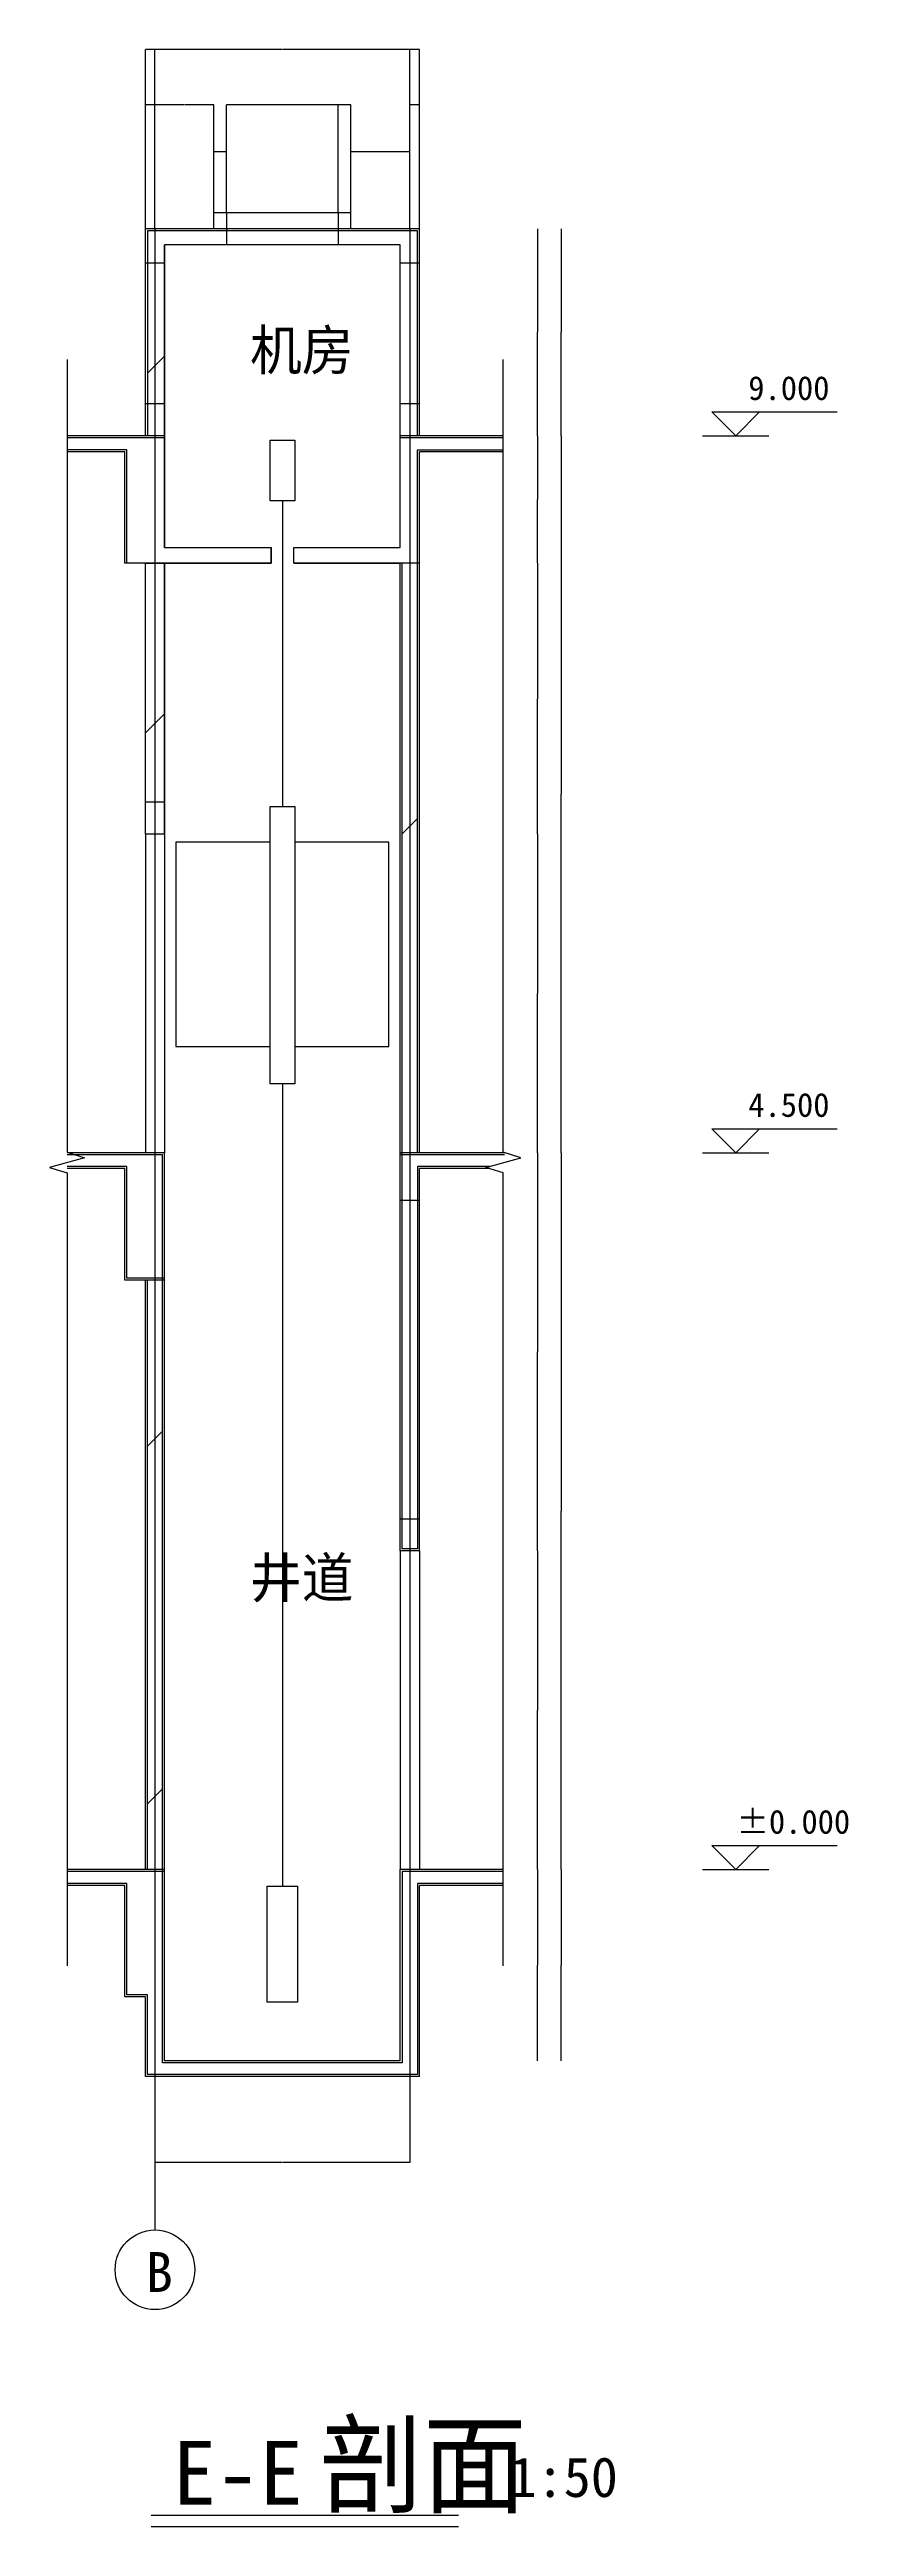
# Model space of a CAD drawing. Header units: metres. Extents: x 3372 to 8388, y -550 to 14999.
import ezdxf

# ---------------------------------------------------------------- set-up
doc = ezdxf.new("R2010")
doc.units = ezdxf.units.M
for name, color, linetype in [('LM', 141, 'Continuous'), ('PUB_DIM', 3, 'Continuous'), ('PUB_TEXT', 7, 'Continuous'), ('PUB_WALL', 7, 'Continuous'), ('S_DOTE', 1, 'Continuous'), ('S_OTHER', 7, 'Continuous'), ('S_WALL', 7, 'Continuous')]:
    doc.layers.add(name, color=color, linetype=linetype)
doc.dimstyles.get("Standard").update_dxf_attribs({"dimtxt": 2.5, "dimasz": 2.5, "dimexe": 1.25, "dimexo": 0.625, "dimtad": 1, "dimcen": 2.5, "dimazin": 3, "dimtfac": 1, "dimtmove": 0, "dimatfit": 3})

# ---------------------------------------------------------------- blocks, each defined once
blk = doc.blocks.new('*D1')
for p, q in [((6434.7, 3574.12), (6434.7, 2974.12)), ((6434.45, 2974.12), (6434.2, 2974.12)), ((6434.7, 2374.12), (6434.7, 2974.12)), ((6434.7, 2974.12), (6434.7, 2974.12)), ((6434.95, 2974.12), (6435.2, 2974.12))]:
    blk.add_line(p, q)
at = {"layer": 'Defpoints'}
for p in [(6434.7, 3574.12), (6434.7, 2974.12), (6434.7, 2374.12)]:
    blk.add_point(p, dxfattribs=at)
at = {"layer": 'PUB_DIM', "insert": (6434.7, 2975.245), "char_height": 1, "attachment_point": 5}
blk.add_mtext('0', dxfattribs=at)
blk = doc.blocks.new('*D2')
for p, q in [((6434.7, 5574.12), (6434.7, 4574.12)), ((6434.45, 4574.12), (6434.2, 4574.12)), ((6434.7, 3574.12), (6434.7, 4574.12)), ((6434.7, 4574.12), (6434.7, 4574.12)), ((6434.95, 4574.12), (6435.2, 4574.12))]:
    blk.add_line(p, q)
at = {"layer": 'Defpoints'}
for p in [(6434.7, 5574.12), (6434.7, 4574.12), (6434.7, 3574.12)]:
    blk.add_point(p, dxfattribs=at)
at = {"layer": 'PUB_DIM', "insert": (6434.7, 4575.245), "char_height": 1, "attachment_point": 5}
blk.add_mtext('0', dxfattribs=at)
blk = doc.blocks.new('*D3')
for p, q in [((6434.7, 10074.12), (6434.7, 9074.12)), ((6434.45, 9074.12), (6434.2, 9074.12)), ((6434.7, 8074.12), (6434.7, 9074.12)), ((6434.7, 9074.12), (6434.7, 9074.12)), ((6434.95, 9074.12), (6435.2, 9074.12))]:
    blk.add_line(p, q)
at = {"layer": 'Defpoints'}
for p in [(6434.7, 10074.12), (6434.7, 9074.12), (6434.7, 8074.12)]:
    blk.add_point(p, dxfattribs=at)
at = {"layer": 'PUB_DIM', "insert": (6434.7, 9075.245), "char_height": 1, "attachment_point": 5}
blk.add_mtext('0', dxfattribs=at)
blk = doc.blocks.new('*D4')
for p, q in [((6434.7, 12574.12), (6434.7, 12174.12)), ((6434.45, 12174.12), (6434.2, 12174.12)), ((6434.7, 11774.12), (6434.7, 12174.12)), ((6434.7, 12174.12), (6434.7, 12174.12)), ((6434.95, 12174.12), (6435.2, 12174.12))]:
    blk.add_line(p, q)
at = {"layer": 'Defpoints'}
for p in [(6434.7, 12574.12), (6434.7, 12174.12), (6434.7, 11774.12)]:
    blk.add_point(p, dxfattribs=at)
at = {"layer": 'PUB_DIM', "insert": (6434.7, 12175.245), "char_height": 1, "attachment_point": 5}
blk.add_mtext('0', dxfattribs=at)
blk = doc.blocks.new('*D5')
for p, q in [((4034.05, 2084.38), (4034.05, 1734.42)), ((5634.05, 2084.38), (5634.05, 1734.42)), ((4832.05, 1734.42), (4033.8, 1734.42)), ((5634.3, 1734.42), (4836.05, 1734.42))]:
    blk.add_line(p, q)
at = {"layer": 'Defpoints'}
for p in [(4034.05, 2084.38), (5634.05, 2084.38), (5634.05, 1734.42)]:
    blk.add_point(p, dxfattribs=at)
at = {"layer": 'PUB_DIM', "insert": (4834.05, 1734.42), "char_height": 1, "attachment_point": 5}
blk.add_mtext('1600', dxfattribs=at)
blk = doc.blocks.new('*D6')
for p, q in [((6584.7, 3574.12), (6584.7, 2974.12)), ((6584.45, 2974.12), (6584.2, 2974.12)), ((6584.7, 2374.12), (6584.7, 2974.12)), ((6584.7, 2974.12), (6584.7, 2974.12)), ((6584.95, 2974.12), (6585.2, 2974.12))]:
    blk.add_line(p, q)
at = {"layer": 'Defpoints'}
for p in [(6584.7, 3574.12), (6584.7, 2974.12), (6584.7, 2374.12)]:
    blk.add_point(p, dxfattribs=at)
at = {"layer": 'PUB_DIM', "insert": (6584.7, 2975.245), "char_height": 1, "attachment_point": 5}
blk.add_mtext('0', dxfattribs=at)
blk = doc.blocks.new('*D7')
for p, q in [((6584.7, 8074.12), (6584.7, 5824.12)), ((6584.45, 5824.12), (6584.2, 5824.12)), ((6584.7, 3574.12), (6584.7, 5824.12)), ((6584.7, 5824.12), (6584.7, 5824.12)), ((6584.95, 5824.12), (6585.2, 5824.12))]:
    blk.add_line(p, q)
at = {"layer": 'Defpoints'}
for p in [(6584.7, 8074.12), (6584.7, 5824.12), (6584.7, 3574.12)]:
    blk.add_point(p, dxfattribs=at)
at = {"layer": 'PUB_DIM', "insert": (6584.7, 5825.245), "char_height": 1, "attachment_point": 5}
blk.add_mtext('0', dxfattribs=at)
blk = doc.blocks.new('*D8')
for p, q in [((6584.7, 12574.12), (6584.7, 10324.12)), ((6584.45, 10324.12), (6584.2, 10324.12)), ((6584.7, 8074.12), (6584.7, 10324.12)), ((6584.7, 10324.12), (6584.7, 10324.12)), ((6584.95, 10324.12), (6585.2, 10324.12))]:
    blk.add_line(p, q)
at = {"layer": 'Defpoints'}
for p in [(6584.7, 12574.12), (6584.7, 10324.12), (6584.7, 8074.12)]:
    blk.add_point(p, dxfattribs=at)
at = {"layer": 'PUB_DIM', "insert": (6584.7, 10325.245), "char_height": 1, "attachment_point": 5}
blk.add_mtext('0', dxfattribs=at)
blk = doc.blocks.new('*D9')
for p, q in [((6584.7, 13874.12), (6584.7, 13224.12)), ((6584.45, 13224.12), (6584.2, 13224.12)), ((6584.7, 12574.12), (6584.7, 13224.12)), ((6584.7, 13224.12), (6584.7, 13224.12)), ((6584.95, 13224.12), (6585.2, 13224.12))]:
    blk.add_line(p, q)
at = {"layer": 'Defpoints'}
for p in [(6584.7, 13874.12), (6584.7, 13224.12), (6584.7, 12574.12)]:
    blk.add_point(p, dxfattribs=at)
at = {"layer": 'PUB_DIM', "insert": (6584.7, 13225.245), "char_height": 1, "attachment_point": 5}
blk.add_mtext('0', dxfattribs=at)
blk = doc.blocks.new('*D10')
for p, q in [((5663.06, 14651.02), (5633.81, 14651.02)), ((5634.06, 13974.12), (5634.06, 14651.02)), ((5694.31, 14651.02), (5665.06, 14651.02)), ((5694.06, 13974.12), (5694.06, 14651.02))]:
    blk.add_line(p, q)
at = {"layer": 'Defpoints'}
for p in [(5694.06, 14651.02), (5634.06, 13974.12), (5694.06, 13974.12)]:
    blk.add_point(p, dxfattribs=at)
at = {"layer": 'PUB_DIM', "insert": (5664.06, 14651.02), "char_height": 1, "attachment_point": 5}
blk.add_mtext('60', dxfattribs=at)
blk = doc.blocks.new('*D11')
for p, q in [((5447.56, 14357.02), (5263.81, 14357.02)), ((5264.06, 13974.12), (5264.06, 14357.02)), ((5634.31, 14357.02), (5450.56, 14357.02)), ((5634.06, 13974.12), (5634.06, 14357.02))]:
    blk.add_line(p, q)
at = {"layer": 'Defpoints'}
for p in [(5634.06, 14357.02), (5264.06, 13974.12), (5634.06, 13974.12)]:
    blk.add_point(p, dxfattribs=at)
at = {"layer": 'PUB_DIM', "insert": (5449.06, 14357.02), "char_height": 1, "attachment_point": 5}
blk.add_mtext('370', dxfattribs=at)
blk = doc.blocks.new('*D12')
for p, q in [((5223.06, 14651.02), (5183.81, 14651.02)), ((5184.06, 13974.12), (5184.06, 14651.02)), ((5264.31, 14651.02), (5225.06, 14651.02)), ((5264.06, 13974.12), (5264.06, 14651.02))]:
    blk.add_line(p, q)
at = {"layer": 'Defpoints'}
for p in [(5264.06, 14651.02), (5184.06, 13974.12), (5264.06, 13974.12)]:
    blk.add_point(p, dxfattribs=at)
at = {"layer": 'PUB_DIM', "insert": (5224.06, 14651.02), "char_height": 1, "attachment_point": 5}
blk.add_mtext('80', dxfattribs=at)
blk = doc.blocks.new('*D13')
for p, q in [((4832.56, 14651.02), (4483.81, 14651.02)), ((4484.06, 13974.12), (4484.06, 14651.02)), ((5184.31, 14651.02), (4835.56, 14651.02)), ((5184.06, 13974.12), (5184.06, 14651.02))]:
    blk.add_line(p, q)
at = {"layer": 'Defpoints'}
for p in [(5184.06, 14651.02), (4484.06, 13974.12), (5184.06, 13974.12)]:
    blk.add_point(p, dxfattribs=at)
at = {"layer": 'PUB_DIM', "insert": (4834.06, 14651.02), "char_height": 1, "attachment_point": 5}
blk.add_mtext('700', dxfattribs=at)
blk = doc.blocks.new('*D14')
for p, q in [((4443.06, 14357.02), (4403.81, 14357.02)), ((4404.06, 13974.12), (4404.06, 14357.02)), ((4484.31, 14357.02), (4445.06, 14357.02)), ((4484.06, 13974.12), (4484.06, 14357.02))]:
    blk.add_line(p, q)
at = {"layer": 'Defpoints'}
for p in [(4484.06, 14357.02), (4404.06, 13974.12), (4484.06, 13974.12)]:
    blk.add_point(p, dxfattribs=at)
at = {"layer": 'PUB_DIM', "insert": (4444.06, 14357.02), "char_height": 1, "attachment_point": 5}
blk.add_mtext('80', dxfattribs=at)
blk = doc.blocks.new('*D15')
for p, q in [((4217.56, 14651.02), (4033.81, 14651.02)), ((4034.06, 13974.12), (4034.06, 14651.02)), ((4404.31, 14651.02), (4220.56, 14651.02)), ((4404.06, 13974.12), (4404.06, 14651.02))]:
    blk.add_line(p, q)
at = {"layer": 'Defpoints'}
for p in [(4404.06, 14651.02), (4034.06, 13974.12), (4404.06, 13974.12)]:
    blk.add_point(p, dxfattribs=at)
at = {"layer": 'PUB_DIM', "insert": (4219.06, 14651.02), "char_height": 1, "attachment_point": 5}
blk.add_mtext('370', dxfattribs=at)
blk = doc.blocks.new('*D16')
for p, q in [((4003.06, 14651.02), (3973.81, 14651.02)), ((3974.06, 13974.12), (3974.06, 14651.02)), ((4034.31, 14651.02), (4005.06, 14651.02)), ((4034.06, 13974.12), (4034.06, 14651.02))]:
    blk.add_line(p, q)
at = {"layer": 'Defpoints'}
for p in [(4034.06, 14651.02), (3974.06, 13974.12), (4034.06, 13974.12)]:
    blk.add_point(p, dxfattribs=at)
at = {"layer": 'PUB_DIM', "insert": (4004.06, 14651.02), "char_height": 1, "attachment_point": 5}
blk.add_mtext('60', dxfattribs=at)
blk = doc.blocks.new('*D17')
for p, q in [((5663.05, 14998.5), (5633.8, 14998.5)), ((5634.05, 13874.12), (5634.05, 14998.5)), ((5694.3, 14998.5), (5665.05, 14998.5)), ((5694.05, 13874.12), (5694.05, 14998.5))]:
    blk.add_line(p, q)
at = {"layer": 'Defpoints'}
for p in [(5694.05, 14998.5), (5634.05, 13874.12), (5694.05, 13874.12)]:
    blk.add_point(p, dxfattribs=at)
at = {"layer": 'PUB_DIM', "insert": (5664.05, 14998.5), "char_height": 1, "attachment_point": 5}
blk.add_mtext('60', dxfattribs=at)
blk = doc.blocks.new('*D18')
for p, q in [((4832.05, 14998.5), (4033.8, 14998.5)), ((4034.05, 13874.12), (4034.05, 14998.5)), ((5634.3, 14998.5), (4836.05, 14998.5)), ((5634.05, 13874.12), (5634.05, 14998.5))]:
    blk.add_line(p, q)
at = {"layer": 'Defpoints'}
for p in [(5634.05, 14998.5), (4034.05, 13874.12), (5634.05, 13874.12)]:
    blk.add_point(p, dxfattribs=at)
at = {"layer": 'PUB_DIM', "insert": (4834.05, 14998.5), "char_height": 1, "attachment_point": 5}
blk.add_mtext('1600', dxfattribs=at)
blk = doc.blocks.new('*D19')
for p, q in [((4003.05, 14998.5), (3973.8, 14998.5)), ((3974.05, 13874.12), (3974.05, 14998.5)), ((4034.3, 14998.5), (4005.05, 14998.5)), ((4034.05, 13874.12), (4034.05, 14998.5))]:
    blk.add_line(p, q)
at = {"layer": 'Defpoints'}
for p in [(4034.05, 14998.5), (3974.05, 13874.12), (4034.05, 13874.12)]:
    blk.add_point(p, dxfattribs=at)
at = {"layer": 'PUB_DIM', "insert": (4004.05, 14998.5), "char_height": 1, "attachment_point": 5}
blk.add_mtext('60', dxfattribs=at)
blk = doc.blocks.new('*D20')
for p, q in [((6434.7, 13874.12), (6434.7, 13224.12)), ((6434.45, 13224.12), (6434.2, 13224.12)), ((6434.7, 12574.12), (6434.7, 13224.12)), ((6434.7, 13224.12), (6434.7, 13224.12)), ((6434.95, 13224.12), (6435.2, 13224.12))]:
    blk.add_line(p, q)
at = {"layer": 'Defpoints'}
for p in [(6434.7, 13874.12), (6434.7, 13224.12), (6434.7, 12574.12)]:
    blk.add_point(p, dxfattribs=at)
at = {"layer": 'PUB_DIM', "insert": (6434.7, 13225.245), "char_height": 1, "attachment_point": 5}
blk.add_mtext('0', dxfattribs=at)
blk = doc.blocks.new('*D21')
for p, q in [((6434.7, 11774.12), (6434.7, 10924.12)), ((6434.45, 10924.12), (6434.2, 10924.12)), ((6434.7, 10074.12), (6434.7, 10924.12)), ((6434.7, 10924.12), (6434.7, 10924.12)), ((6434.95, 10924.12), (6435.2, 10924.12))]:
    blk.add_line(p, q)
at = {"layer": 'Defpoints'}
for p in [(6434.7, 11774.12), (6434.7, 10924.12), (6434.7, 10074.12)]:
    blk.add_point(p, dxfattribs=at)
at = {"layer": 'PUB_DIM', "insert": (6434.7, 10925.245), "char_height": 1, "attachment_point": 5}
blk.add_mtext('0', dxfattribs=at)
blk = doc.blocks.new('*D22')
for p, q in [((6434.7, 8074.12), (6434.7, 6824.12)), ((6434.45, 6824.12), (6434.2, 6824.12)), ((6434.7, 5574.12), (6434.7, 6824.12)), ((6434.7, 6824.12), (6434.7, 6824.12)), ((6434.95, 6824.12), (6435.2, 6824.12))]:
    blk.add_line(p, q)
at = {"layer": 'Defpoints'}
for p in [(6434.7, 8074.12), (6434.7, 6824.12), (6434.7, 5574.12)]:
    blk.add_point(p, dxfattribs=at)
at = {"layer": 'PUB_DIM', "insert": (6434.7, 6825.245), "char_height": 1, "attachment_point": 5}
blk.add_mtext('0', dxfattribs=at)

msp = doc.modelspace()

# ---------------------------------------------------------------- hatches: boundary and pattern name
at = {"layer": 'LM'}
h = msp.add_hatch(dxfattribs=at)
h.set_pattern_fill('ANSI31', scale=500)
h.paths.add_polyline_path([(4094.06, 13658.63), (3986.56, 13658.63), (3986.56, 12774.12), (4094.06, 12774.12)])
h.paths.add_polyline_path([(5681.56, 13658.63), (5574.06, 13658.63), (5574.06, 12774.12), (5681.56, 12774.12)])
h = msp.add_hatch(dxfattribs=at)
h.set_pattern_fill('ANSI31', scale=500)
h.paths.add_polyline_path([(5681.56, 11774.12), (5586.56, 11774.12), (5586.56, 8074.12), (5681.56, 8074.12)])
h.paths.add_polyline_path([(4094.06, 11774.12), (3974.06, 11774.12), (3974.06, 10274.12), (4094.06, 10274.12)])
h = msp.add_hatch(dxfattribs=at)
h.set_pattern_fill('ANSI31', scale=500)
h.paths.add_polyline_path([(4081.56, 7274.12), (3986.56, 7274.12), (3986.56, 3574.12), (4081.56, 3574.12)])
h.paths.add_polyline_path([(5681.56, 7774.12), (5586.56, 7774.12), (5586.56, 5774.12), (5681.56, 5774.12)])

# ---------------------------------------------------------------- linework, layer by layer
for p, q in [((5264.06, 13974.12), (4404.06, 13974.12)), ((4404.06, 13874.12), (4404.06, 13974.12)), ((4484.06, 13974.12), (4484.06, 13774.12)), ((5184.06, 13974.12), (5184.06, 13774.12)), ((5264.06, 13874.12), (5264.06, 13974.12)), ((4834.06, 12166.15), (4834.06, 10246.55)), ((3974.06, 10074.12), (3974.06, 8074.12)), ((4094.06, 10074.12), (4094.06, 8074.12)), ((4834.06, 8506.68), (4834.06, 3470.67)), ((5574.06, 5574.12), (5574.06, 3574.12)), ((5694.06, 5574.12), (5694.06, 3574.12))]:
    msp.add_line(p, q, dxfattribs=at)
for points in [[(4757.99, 12547.21), (4911.39, 12547.21), (4911.39, 12166.15), (4757.99, 12166.15)], [(4757.99, 10246.55), (4911.39, 10246.55), (4911.39, 8506.68), (4757.99, 8506.68)], [(4739.36, 3470.67), (4928.75, 3470.67), (4928.75, 2740.67), (4739.36, 2740.67)]]:
    msp.add_lwpolyline(points, close=True, dxfattribs=at)
for points in [[(4757.99, 10024.12), (4165.6, 10024.12), (4165.6, 8739.71), (4757.99, 8739.71)], [(4911.39, 8739.71), (5502.52, 8739.71), (5502.52, 10024.12), (4911.39, 10024.12)], [(4009.56, -479.72), (5938.81, -479.72)], [(4009.56, -479.72), (5938.81, -479.72)], [(4009.56, -549.71), (5938.81, -549.71)], [(4009.56, -549.71), (5938.81, -549.71)]]:
    msp.add_lwpolyline(points, dxfattribs=at)
msp.add_circle((4034.06, 1061.88), 250, dxfattribs=at)
at = {"layer": 'PUB_DIM'}
for p, q in [((7680.37, 12574.12), (7530.37, 12724.12)), ((7530.37, 12724.12), (7830.37, 12724.12)), ((7830.37, 12724.12), (7680.37, 12574.12)), ((7680.37, 12724.12), (8317.51, 12724.12)), ((7471.02, 12574.12), (7888.8, 12574.12)), ((7530.37, 8224.12), (7830.37, 8224.12)), ((7680.37, 8074.12), (7530.37, 8224.12)), ((7680.37, 8224.12), (8317.51, 8224.12)), ((7830.37, 8224.12), (7680.37, 8074.12)), ((7471.02, 8074.12), (7888.8, 8074.12)), ((7680.37, 3574.12), (7530.37, 3724.12)), ((7530.37, 3724.12), (7830.37, 3724.12)), ((7680.37, 3724.12), (8317.51, 3724.12)), ((7830.37, 3724.12), (7680.37, 3574.12)), ((7471.02, 3574.12), (7888.8, 3574.12))]:
    msp.add_line(p, q, dxfattribs=at)
at = {"layer": 'PUB_WALL'}
for points in [[(5681.56, 12574.12), (5681.56, 13861.62), (3986.56, 13861.62), (3986.56, 12574.12)], [(5694.06, 11774.12), (5574.06, 11774.12), (4904.97, 11774.12), (4904.97, 11874.12), (5574.06, 11874.12), (5574.06, 13774.12), (4094.06, 13774.12), (4094.06, 11874.12), (4763.14, 11874.12), (4763.14, 11774.12), (4094.06, 11774.12), (4094.06, 10074.12), (3974.06, 10074.12), (3974.06, 11774.12), (4094.06, 11774.12)], [(4094.06, 13658.63), (3974.06, 13658.63)], [(5694.06, 13658.63), (5574.06, 13658.63)], [(4094.06, 12774.12), (3974.06, 12774.12)], [(5694.06, 12774.12), (5574.06, 12774.12)], [(4094.06, 12561.62), (3481.92, 12561.62)], [(3974.06, 11774.12), (3856.56, 11774.12), (3856.56, 12486.62), (3481.92, 12486.62)], [(6220.41, 12561.62), (5574.06, 12561.62)], [(5681.56, 8074.12), (5681.56, 12486.62), (6220.41, 12486.62)], [(6134.86, 7986.62), (5681.56, 7986.62), (5681.56, 5586.62), (5586.56, 5586.62), (5586.56, 11774.12)], [(4094.06, 10274.12), (3974.06, 10274.12)], [(6220.41, 3561.62), (5586.56, 3561.62), (5586.56, 2361.62), (4081.56, 2361.62), (4081.56, 8061.62), (3481.92, 8061.62)], [(4094.06, 7286.62), (3856.56, 7286.62), (3856.56, 7986.62), (3481.92, 7986.62)], [(6229.14, 8061.62), (5574.06, 8061.62)], [(5694.06, 7774.12), (5574.06, 7774.12)], [(3986.56, 3574.12), (3986.56, 7274.12)], [(5694.06, 5774.12), (5574.06, 5774.12)], [(4094.06, 3561.62), (3481.92, 3561.62)], [(6220.41, 3486.62), (5681.56, 3486.62), (5681.56, 2286.62), (3986.56, 2286.62), (3986.56, 2786.62), (3856.56, 2786.62), (3856.56, 3486.62), (3481.92, 3486.62)]]:
    msp.add_lwpolyline(points, dxfattribs=at)
at = {"layer": 'S_DOTE'}
for p, q in [((4034.06, 13874.12), (4034.06, 1311.88)), ((5634.06, 13874.12), (5634.06, 1995.81))]:
    msp.add_line(p, q, dxfattribs=at)
at = {"layer": 'S_OTHER'}
for p, q in [((3481.92, 13054.3), (3481.92, 8076.9)), ((6220.41, 8076.9), (6220.41, 13054.3)), ((3591.92, 8041.9), (3371.92, 7981.9)), ((3371.92, 7981.9), (3481.92, 7946.9)), ((3481.92, 8076.9), (3591.92, 8041.9)), ((3481.92, 7946.9), (3481.92, 2969.5)), ((6110.41, 7981.9), (6330.41, 8041.9)), ((6220.41, 7946.9), (6110.41, 7981.9)), ((6330.41, 8041.9), (6220.41, 8076.9)), ((6220.41, 2969.5), (6220.41, 7946.9))]:
    msp.add_line(p, q, dxfattribs=at)
at = {"layer": 'S_WALL'}
for p, q in [((5694.06, 13874.12), (3974.06, 13874.12)), ((3974.06, 12574.12), (3974.06, 13874.12)), ((5694.06, 12574.12), (5694.06, 13874.12)), ((5574.06, 13774.12), (4094.06, 13774.12)), ((4094.06, 11874.12), (4094.06, 13774.12)), ((5574.06, 11874.12), (5574.06, 13774.12)), ((4094.06, 13658.63), (3974.06, 13658.63)), ((5694.06, 13658.63), (5574.06, 13658.63)), ((4094.06, 12774.12), (3974.06, 12774.12)), ((5694.06, 12774.12), (5574.06, 12774.12)), ((4094.06, 12574.12), (3481.92, 12574.12)), ((3844.06, 12474.12), (3481.92, 12474.12)), ((3844.06, 11774.12), (3844.06, 12474.12)), ((6220.41, 12574.12), (5574.06, 12574.12)), ((5694.06, 8074.12), (5694.06, 12474.12)), ((6220.41, 12474.12), (5694.06, 12474.12)), ((4094.06, 11874.12), (4763.14, 11874.12)), ((4763.14, 11774.12), (4763.14, 11874.12)), ((4904.97, 11874.12), (5574.06, 11874.12)), ((4904.97, 11774.12), (4904.97, 11874.12)), ((3974.06, 11774.12), (3844.06, 11774.12)), ((3974.06, 10074.12), (3974.06, 11774.12)), ((4094.06, 11774.12), (3974.06, 11774.12)), ((4094.06, 11774.12), (4763.14, 11774.12)), ((4094.06, 10074.12), (4094.06, 11774.12)), ((4904.97, 11774.12), (5574.06, 11774.12)), ((5574.06, 5574.12), (5574.06, 11774.12)), ((5694.06, 11774.12), (5574.06, 11774.12)), ((4094.06, 10274.12), (3974.06, 10274.12)), ((4094.06, 10074.12), (3974.06, 10074.12)), ((4094.06, 8074.12), (3481.92, 8074.12)), ((3844.06, 7974.12), (3481.92, 7974.12)), ((3844.06, 7274.12), (3844.06, 7974.12)), ((4094.06, 2374.12), (4094.06, 8074.12)), ((6229.14, 8074.12), (5574.06, 8074.12)), ((5694.06, 5574.12), (5694.06, 7974.12)), ((6134.86, 7974.12), (5694.06, 7974.12)), ((5694.06, 7774.12), (5574.06, 7774.12)), ((4094.06, 7274.12), (3844.06, 7274.12)), ((3974.06, 3574.12), (3974.06, 7274.12)), ((5694.06, 5774.12), (5574.06, 5774.12)), ((5694.06, 5574.12), (5574.06, 5574.12)), ((4094.06, 3574.12), (3481.92, 3574.12)), ((3844.06, 3474.12), (3481.92, 3474.12)), ((3844.06, 2774.12), (3844.06, 3474.12)), ((5574.06, 2374.12), (5574.06, 3574.12)), ((6220.41, 3574.12), (5574.06, 3574.12)), ((5694.06, 2274.12), (5694.06, 3474.12)), ((6220.41, 3474.12), (5694.06, 3474.12)), ((3974.06, 2774.12), (3844.06, 2774.12)), ((3974.06, 2274.12), (3974.06, 2774.12)), ((5574.06, 2374.12), (4094.06, 2374.12)), ((5694.06, 2274.12), (3974.06, 2274.12))]:
    msp.add_line(p, q, dxfattribs=at)

# ---------------------------------------------------------------- texts
at = {"layer": 'PUB_DIM'}
for s, p in [('9.000', (7758.94, 12799.12)), ('4.500', (7758.94, 8299.12)), ('%%p0.000', (7684.65, 3799.12))]:
    msp.add_text(s, height=150, dxfattribs=at).set_placement(p)
at = {"layer": 'PUB_TEXT'}
for s, height, p in [('机房', 250, (4630.62, 12986.98)), ('井道', 250, (4630.62, 5280.96)), ('B', 250, (3975.81, 922.6)), ('剖面', 500, (5066.8, -412.37)), ('E-E', 400, (4145.4, -412.37)), ('1:50', 250, (6260.08, -364.6))]:
    msp.add_text(s, height=height, dxfattribs=at).set_placement(p)

# ---------------------------------------------------------------- dimensions: what is measured, and where the dimension line sits
at = {"layer": 'PUB_DIM'}
for base, p1, p2, picture, middle in [((4034.05, 14998.5), (4034.05, 13874.12), (3974.05, 13874.12), '*D19', (4004.05, 14998.5)), ((5634.05, 14998.5), (5634.05, 13874.12), (4034.05, 13874.12), '*D18', (4834.05, 14998.5)), ((5694.05, 14998.5), (5694.05, 13874.12), (5634.05, 13874.12), '*D17', (5664.05, 14998.5)), ((4034.06, 14651.02), (4034.06, 13974.12), (3974.06, 13974.12), '*D16', (4004.06, 14651.02)), ((4404.06, 14651.02), (4404.06, 13974.12), (4034.06, 13974.12), '*D15', (4219.06, 14651.02)), ((5184.06, 14651.02), (5184.06, 13974.12), (4484.06, 13974.12), '*D13', (4834.06, 14651.02)), ((5264.06, 14651.02), (5264.06, 13974.12), (5184.06, 13974.12), '*D12', (5224.06, 14651.02)), ((5694.06, 14651.02), (5694.06, 13974.12), (5634.06, 13974.12), '*D10', (5664.06, 14651.02)), ((4484.06, 14357.02), (4484.06, 13974.12), (4404.06, 13974.12), '*D14', (4444.06, 14357.02)), ((5634.06, 14357.02), (5634.06, 13974.12), (5264.06, 13974.12), '*D11', (5449.06, 14357.02)), ((6434.7, 13224.12), (6434.7, 12574.12), (6434.7, 13874.12), '*D20', (6434.7, 13225.245)), ((6584.7, 13224.12), (6584.7, 12574.12), (6584.7, 13874.12), '*D9', (6584.7, 13225.245)), ((6434.7, 12174.12), (6434.7, 11774.12), (6434.7, 12574.12), '*D4', (6434.7, 12175.245)), ((6584.7, 10324.12), (6584.7, 8074.12), (6584.7, 12574.12), '*D8', (6584.7, 10325.245)), ((6434.7, 10924.12), (6434.7, 10074.12), (6434.7, 11774.12), '*D21', (6434.7, 10925.245)), ((6434.7, 9074.12), (6434.7, 8074.12), (6434.7, 10074.12), '*D3', (6434.7, 9075.245)), ((6434.7, 6824.12), (6434.7, 5574.12), (6434.7, 8074.12), '*D22', (6434.7, 6825.245)), ((6584.7, 5824.12), (6584.7, 3574.12), (6584.7, 8074.12), '*D7', (6584.7, 5825.245)), ((6434.7, 4574.12), (6434.7, 3574.12), (6434.7, 5574.12), '*D2', (6434.7, 4575.245)), ((6434.7, 2974.12), (6434.7, 2374.12), (6434.7, 3574.12), '*D1', (6434.7, 2975.245)), ((6584.7, 2974.12), (6584.7, 2374.12), (6584.7, 3574.12), '*D6', (6584.7, 2975.245)), ((5634.05, 1734.42), (5634.05, 2084.38), (4034.05, 2084.38), '*D5', (4834.05, 1734.42))]:
    dim = msp.add_linear_dim(base=base, p1=p1, p2=p2, dimstyle='Standard', dxfattribs=at)
    dim.commit()
    dim.dimension.update_dxf_attribs({"geometry": picture, "text_midpoint": middle})

doc.saveas('drawing.dxf')
